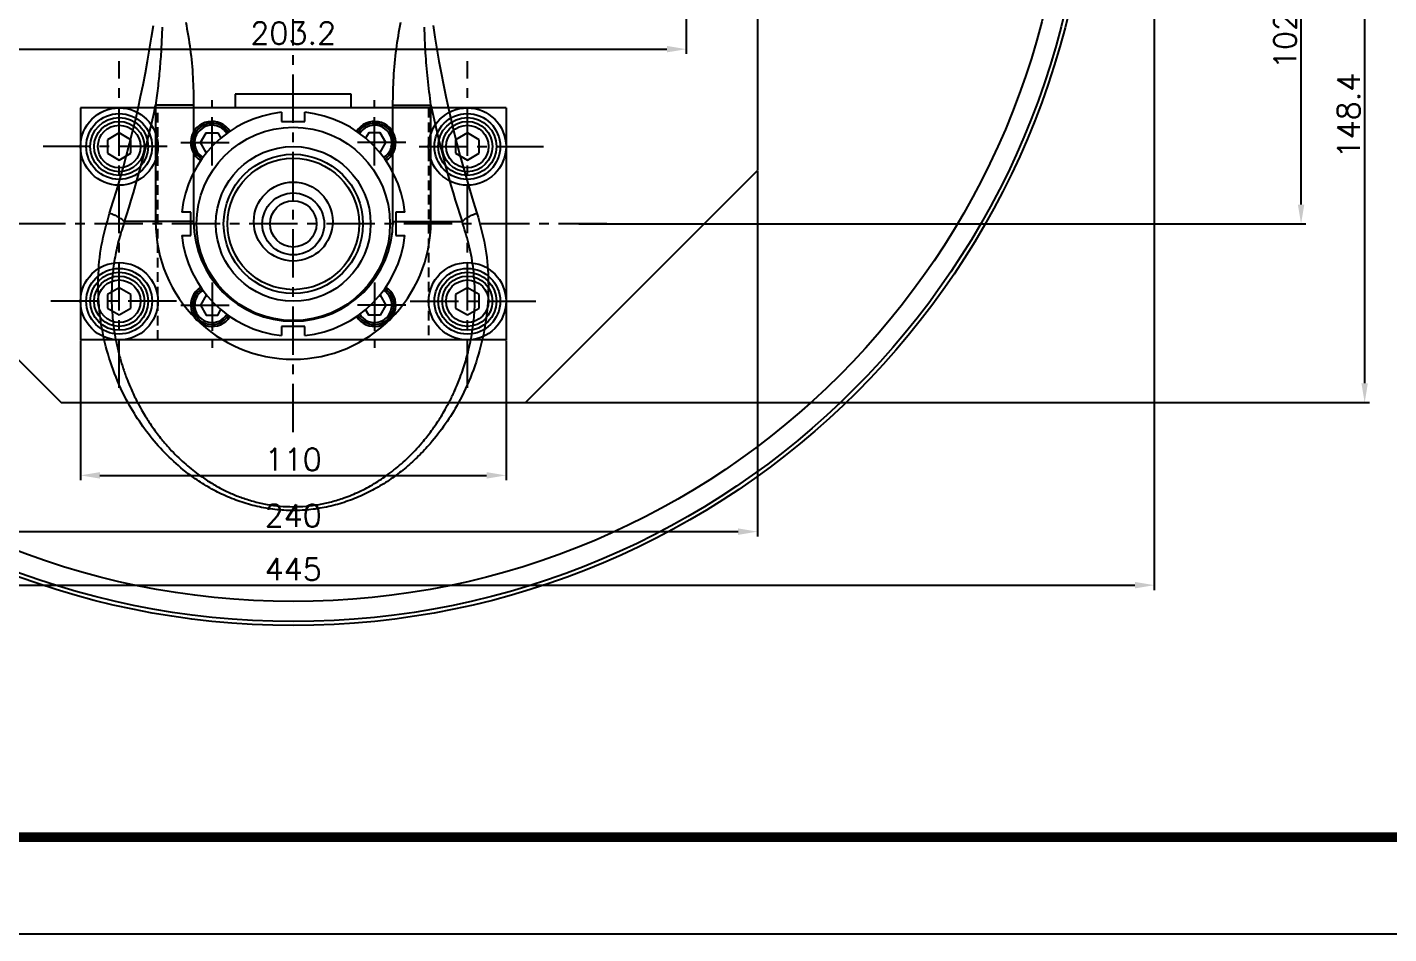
# Model space of a CAD drawing. Extents: x 0 to 2303, y 0 to 1485.
# Drawn here: x 759.8 to 1111.8, y 0 to 234.3 of the extents above; entities that cross this region are included whole.
import ezdxf

# ---------------------------------------------------------------- set-up
doc = ezdxf.new("R2010")
doc.units = 0
doc.header["$LTSCALE"] = 10
doc.header["$MEASUREMENT"] = 0
doc.linetypes.add('CENTER', pattern=[2, 1.25, -0.25, 0.25, -0.25])
doc.linetypes.add('HIDDEN', pattern=[0.375, 0.25, -0.125])
doc.layers.get('0').update_dxf_attribs({"linetype": 'CONTINUOUS'})
doc.layers.get('DEFPOINTS').update_dxf_attribs({"linetype": 'CONTINUOUS'})
for name, color, linetype in [('CL', 1, 'CENTER'), ('CO', 3, 'CONTINUOUS'), ('CUPLA A SOLDAR', 5, 'CONTINUOUS'), ('FI', 1, 'CONTINUOUS'), ('OC', 1, 'HIDDEN')]:
    doc.layers.add(name, color=color, linetype=linetype)
doc.styles.add('ROMANS', font='ROMANS.SHX')
doc.dimstyles.new('2CON5', dxfattribs={"dimscale": 2.5, "dimtxt": 2.3, "dimasz": 2, "dimexe": 0.5, "dimexo": 0.0625, "dimgap": 0.5, "dimtad": 1, "dimdec": 4, "dimdsep": 46, "dimtxsty": 'ROMANS', "dimcen": -2, "dimclrt": 7, "dimadec": 0, "dimazin": 0, "dimtfac": 0.869565, "dimtdec": 4, "dimtmove": 0, "dimatfit": 3, "dimfxl": 1, "dimtolj": 1, "dimarcsym": 0})

# ---------------------------------------------------------------- blocks, each defined once
blk = doc.blocks.new('A1G')
blk.add_lwpolyline([(0, 0), (841, 0), (841, 594), (0, 594)], close=True)
at = {"const_width": 1}
blk.add_lwpolyline([(25, 10), (831, 10), (831, 584), (25, 584)], close=True, dxfattribs=at)
blk = doc.blocks.new('*D29')
at = {"layer": 'CO', "color": 0, "lineweight": -2}
for p, q in [((708.6, 197.14), (708.6, 102.7)), ((948.6, 197.14), (948.6, 102.7)), ((713.6, 103.95), (943.6, 103.95))]:
    blk.add_line(p, q, dxfattribs=at)
at = {"layer": 'CO', "color": 0}
for points in [[(713.6, 104.78), (713.6, 103.12), (708.6, 103.95)], [(943.6, 104.78), (943.6, 103.12), (948.6, 103.95)]]:
    blk.add_solid(points, dxfattribs=at)
at = {"layer": 'DEFPOINTS', "color": 0}
for p in [(708.6, 197.3), (948.6, 197.3), (948.6, 103.95)]:
    blk.add_point(p, dxfattribs=at)
at = {"layer": 'CO', "color": 7, "insert": (828.6, 108.07), "char_height": 5.75, "attachment_point": 5, "style": 'ROMANS'}
blk.add_mtext('\\A1;240', dxfattribs=at)
blk = doc.blocks.new('*D30')
at = {"layer": 'CO', "color": 0, "lineweight": -2}
for p, q in [((773.6, 153.34), (773.6, 117.24)), ((883.6, 153.34), (883.6, 117.24)), ((778.6, 118.49), (878.6, 118.49))]:
    blk.add_line(p, q, dxfattribs=at)
at = {"layer": 'CO', "color": 0}
for points in [[(778.6, 119.33), (778.6, 117.66), (773.6, 118.49)], [(878.6, 119.33), (878.6, 117.66), (883.6, 118.49)]]:
    blk.add_solid(points, dxfattribs=at)
at = {"layer": 'DEFPOINTS', "color": 0}
for p in [(773.6, 153.5), (883.6, 153.5), (883.6, 118.49)]:
    blk.add_point(p, dxfattribs=at)
at = {"layer": 'CO', "color": 7, "insert": (828.6, 122.62), "char_height": 5.75, "attachment_point": 5, "style": 'ROMANS'}
blk.add_mtext('\\A1;110', dxfattribs=at)
blk = doc.blocks.new('*D31')
at = {"layer": 'CO', "color": 0, "lineweight": -2}
for p, q in [((1076.67, 285.7), (1090.39, 285.7)), ((1089.14, 188.5), (1089.14, 280.7)), ((902.44, 183.5), (1090.39, 183.5))]:
    blk.add_line(p, q, dxfattribs=at)
at = {"layer": 'CO', "color": 0}
for points in [[(1088.31, 280.7), (1089.97, 280.7), (1089.14, 285.7)], [(1088.31, 188.5), (1089.97, 188.5), (1089.14, 183.5)]]:
    blk.add_solid(points, dxfattribs=at)
at = {"layer": 'DEFPOINTS', "color": 0}
for p in [(1076.51, 285.7), (1089.14, 285.7), (902.29, 183.5)]:
    blk.add_point(p, dxfattribs=at)
at = {"layer": 'CO', "color": 7, "insert": (1085.01, 234.6), "char_height": 5.75, "attachment_point": 5, "rotation": 90, "style": 'ROMANS'}
blk.add_mtext('\\A1;102.2', dxfattribs=at)
blk = doc.blocks.new('*D33')
at = {"layer": 'CO', "color": 0, "lineweight": -2}
for p, q in [((1076.67, 285.7), (1106.83, 285.7)), ((1105.58, 280.7), (1105.58, 142.3)), ((888.76, 137.3), (1106.83, 137.3))]:
    blk.add_line(p, q, dxfattribs=at)
at = {"layer": 'CO', "color": 0}
for points in [[(1104.74, 280.7), (1106.41, 280.7), (1105.58, 285.7)], [(1104.74, 142.3), (1106.41, 142.3), (1105.58, 137.3)]]:
    blk.add_solid(points, dxfattribs=at)
at = {"layer": 'DEFPOINTS', "color": 0}
for p in [(1076.51, 285.7), (888.6, 137.3), (1105.58, 137.3)]:
    blk.add_point(p, dxfattribs=at)
at = {"layer": 'CO', "color": 7, "insert": (1101.45, 211.5), "char_height": 5.75, "attachment_point": 5, "rotation": 90, "style": 'ROMANS'}
blk.add_mtext('\\A1;148.4', dxfattribs=at)
blk = doc.blocks.new('*D35')
at = {"layer": 'CO', "color": 0, "lineweight": -2}
for p, q in [((727, 262.47), (727, 227.42)), ((930.2, 262.47), (930.2, 227.42)), ((732, 228.67), (925.2, 228.67))]:
    blk.add_line(p, q, dxfattribs=at)
at = {"layer": 'CO', "color": 0}
for points in [[(732, 229.51), (732, 227.84), (727, 228.67)], [(925.2, 229.51), (925.2, 227.84), (930.2, 228.67)]]:
    blk.add_solid(points, dxfattribs=at)
at = {"layer": 'DEFPOINTS', "color": 0}
for p in [(727, 262.63), (930.2, 262.63), (930.2, 228.67)]:
    blk.add_point(p, dxfattribs=at)
at = {"layer": 'CO', "color": 7, "insert": (828.6, 232.8), "char_height": 5.75, "attachment_point": 5, "style": 'ROMANS'}
blk.add_mtext('\\A1;203.2', dxfattribs=at)
blk = doc.blocks.new('*D58')
at = {"layer": 'CO', "color": 0, "lineweight": -2}
for p, q in [((606, 285.54), (606, 88.86)), ((1051.2, 285.54), (1051.2, 88.86)), ((611, 90.11), (1046.2, 90.11))]:
    blk.add_line(p, q, dxfattribs=at)
at = {"layer": 'CO', "color": 0}
for points in [[(611, 90.95), (611, 89.28), (606, 90.11)], [(1046.2, 90.95), (1046.2, 89.28), (1051.2, 90.11)]]:
    blk.add_solid(points, dxfattribs=at)
at = {"layer": 'DEFPOINTS', "color": 0}
for p in [(606, 285.7), (1051.2, 285.7), (1051.2, 90.11)]:
    blk.add_point(p, dxfattribs=at)
at = {"layer": 'CO', "color": 7, "insert": (828.6, 94.24), "char_height": 5.75, "attachment_point": 5, "style": 'ROMANS'}
blk.add_mtext('\\A1;445', dxfattribs=at)

msp = doc.modelspace()

# ---------------------------------------------------------------- linework, layer by layer
for p, q in [((948.6026, 270.67156), (948.6026, 197.29894)), ((843.6026, 216.99893), (813.6026, 216.99893)), ((813.6026, 216.99893), (813.6026, 213.49893)), ((843.6026, 213.49893), (843.6026, 216.99893)), ((883.6026, 213.49893), (773.6026, 213.49893)), ((773.6026, 213.49893), (773.6026, 153.49894)), ((883.6026, 213.49893), (883.6026, 153.49894)), ((783.6026, 206.99893), (780.57151, 205.24894)), ((780.57151, 205.24894), (780.57151, 201.74894)), ((786.63369, 205.24893), (783.6026, 206.99893)), ((786.63369, 201.74893), (786.63369, 205.24893)), ((873.6026, 206.99893), (870.57151, 205.24894)), ((870.57151, 205.24894), (870.57151, 201.74894)), ((876.63369, 205.24893), (873.6026, 206.99893)), ((876.63369, 201.74893), (876.63369, 205.24893)), ((780.57151, 201.74894), (783.6026, 199.99893)), ((783.6026, 199.99893), (786.63369, 201.74893)), ((870.57151, 201.74894), (873.6026, 199.99893)), ((873.6026, 199.99893), (876.63369, 201.74893)), ((708.6026, 197.29894), (768.6026, 137.29894)), ((888.6026, 137.29894), (948.6026, 197.29894)), ((783.6026, 166.99893), (780.57151, 165.24894)), ((786.63369, 165.24893), (783.6026, 166.99893)), ((873.6026, 166.99893), (870.57151, 165.24894)), ((876.63369, 165.24893), (873.6026, 166.99893)), ((780.57151, 165.24894), (780.57151, 161.74894)), ((786.63369, 161.74893), (786.63369, 165.24893)), ((870.57151, 165.24894), (870.57151, 161.74894)), ((876.63369, 161.74893), (876.63369, 165.24893)), ((780.57151, 161.74894), (783.6026, 159.99893)), ((783.6026, 159.99893), (786.63369, 161.74893)), ((870.57151, 161.74894), (873.6026, 159.99893)), ((873.6026, 159.99893), (876.63369, 161.74893)), ((883.6026, 153.49894), (773.6026, 153.49894)), ((768.6026, 137.29894), (888.6026, 137.29894))]:
    msp.add_line(p, q)
at = {"flags": 128}
for points in [[(831.6026, 209.99893), (831.6026, 211.99831), (831.6026, 212.34334)], [(802.1026, 186.49893), (800.10323, 186.49893), (799.75819, 186.49893)], [(857.44701, 186.49894), (855.53011, 186.49894), (855.1026, 186.49893)], [(831.6026, 154.65452), (831.6026, 156.57142), (831.6026, 156.99893)]]:
    msp.add_lwpolyline(points, dxfattribs=at)
for points in [[(806.22463, 201.94416), (806.1276, 201.94416), (804.6526, 204.49894), (806.1276, 207.05371), (809.0776, 207.05371), (809.8872, 205.65145)], [(850.98057, 201.94416), (851.0776, 201.94416), (852.5526, 204.49894), (851.0776, 207.05371), (848.1276, 207.05371), (847.318, 205.65145)], [(806.22463, 165.05371), (806.1276, 165.05371), (804.6526, 162.49894), (806.1276, 159.94416), (809.0776, 159.94416), (809.8872, 161.34643)], [(850.98057, 165.05371), (851.0776, 165.05371), (852.5526, 162.49894), (851.0776, 159.94416), (848.1276, 159.94416), (847.318, 161.34643)]]:
    msp.add_lwpolyline(points)
for centre, radius in [((783.6026, 203.49894), 10), ((783.6026, 203.49894), 8.5), ((873.6026, 203.49894), 10), ((873.6026, 203.49894), 8.5), ((783.6026, 203.49894), 6.5), ((828.6026, 183.49894), 25), ((873.6026, 203.49894), 6.5), ((828.6026, 183.49894), 20), ((828.6026, 183.49894), 18), ((828.6026, 183.49894), 17), ((828.6026, 183.49894), 8), ((828.6026, 183.49894), 6), ((783.6026, 163.49894), 10), ((873.6026, 163.49894), 10), ((783.6026, 163.49894), 8.5), ((783.6026, 163.49894), 6.5), ((873.6026, 163.49894), 8.5), ((873.6026, 163.49894), 6.5)]:
    msp.add_circle(centre, radius)
for centre, radius, start, end in [((828.6026, 183.49894), 29, 95.9377724, 174.0622275), ((828.6026, 183.49894), 29, 5.9377724, 84.0622275), ((807.6026, 204.49894), 5.5, 32.4024731, 237.5975269), ((807.6026, 204.49894), 5, 32.1597453, 237.8402547), ((849.6026, 204.49894), 5.5, 302.4024731, 147.5975269), ((849.6026, 204.49894), 5, 302.1597453, 147.8402547), ((828.6026, 183.49894), 29, 185.9377724, 264.0622275), ((828.6026, 183.49894), 29, 275.9377724, 354.0622275), ((807.6026, 162.49894), 5.5, 122.4024731, 327.5975269), ((807.6026, 162.49894), 5, 122.1597453, 327.8402547), ((849.6026, 162.49894), 5.5, 212.4024731, 57.5975269), ((849.6026, 162.49894), 5, 212.1597453, 57.8402547)]:
    msp.add_arc(centre, radius, start, end)
at = {"color": 1}
for centre, start, end in [((807.6026, 204.49894), 31.7526733, 238.2473267), ((849.6026, 204.49894), 301.7526733, 148.2473267), ((807.6026, 162.49894), 121.7526733, 328.2473267), ((849.6026, 162.49894), 211.7526733, 58.2473267)]:
    msp.add_arc(centre, 4.5, start, end, dxfattribs=at)
for points, knots in [([(825.6026, 212.34335), (825.6026, 212.22834), (825.6026, 211.44694), (825.6026, 210.66542), (825.6026, 209.99894)], [0, 0, 0, 0, 0.147193662, 1, 1, 1, 1]), ([(825.6026, 209.99894), (825.84878, 209.99894), (827.8458, 209.99892), (829.84758, 209.99892), (831.6026, 209.99893)], [0, 0, 0, 0, 0.1232746096, 1, 1, 1, 1]), ([(802.1026, 180.49894), (802.1026, 182.25395), (802.1026, 184.25574), (802.1026, 186.25275), (802.1026, 186.49893)], [0, 0, 0, 0, 0.876724962, 1, 1, 1, 1]), ([(855.1026, 186.49893), (855.1026, 186.25275), (855.1026, 184.25574), (855.1026, 182.25396), (855.1026, 180.49894)], [0, 0, 0, 0, 0.123275038, 1, 1, 1, 1]), ([(799.75819, 180.49894), (799.8732, 180.49894), (800.65459, 180.49894), (801.43611, 180.49894), (802.1026, 180.49894)], [0, 0, 0, 0, 0.147190746, 1, 1, 1, 1]), ([(855.1026, 180.49894), (855.2451, 180.49894), (856.02666, 180.49894), (856.80807, 180.49894), (857.44701, 180.49894)], [0, 0, 0, 0, 0.182334585, 1, 1, 1, 1]), ([(831.6026, 156.99893), (829.84758, 156.99893), (827.8458, 156.99892), (825.84878, 156.99894), (825.6026, 156.99894)], [0, 0, 0, 0, 0.87672541, 1, 1, 1, 1]), ([(825.6026, 156.99894), (825.6026, 156.85644), (825.6026, 156.07488), (825.6026, 155.29347), (825.6026, 154.65453)], [0, 0, 0, 0, 0.182335569, 1, 1, 1, 1])]:
    msp.add_open_spline(points, degree=3, knots=knots)
at = {"layer": 'CL'}
for p, q in [((828.6026, 129.63514), (828.6026, 535.03005)), ((783.6026, 141.10947), (783.6026, 225.5578)), ((873.6026, 141.10947), (873.6026, 225.5578)), ((807.6026, 198.61), (807.6026, 215.51576)), ((849.6026, 198.61), (849.6026, 215.51576)), ((799.50652, 204.49894), (814.01629, 204.49894)), ((857.69868, 204.49894), (843.18891, 204.49894)), ((796.03578, 203.49894), (763.91369, 203.49894)), ((861.16942, 203.49894), (893.29151, 203.49894)), ((909.68842, 183.49894), (754.91888, 183.49894)), ((807.6026, 168.38788), (807.6026, 151.48212)), ((849.6026, 168.38788), (849.6026, 151.48212)), ((798.3848, 163.49894), (764.07441, 163.49894)), ((799.50652, 162.49894), (814.01629, 162.49894)), ((857.69868, 162.49894), (843.18891, 162.49894)), ((858.8204, 163.49894), (893.13079, 163.49894))]:
    msp.add_line(p, q, dxfattribs=at)
at = {"layer": 'CUPLA A SOLDAR'}
for p, q in [((793.01958, 214.18152), (793.01958, 184.09894)), ((802.84941, 214.18152), (802.84941, 184.09894)), ((854.35579, 184.09894), (854.35579, 214.18152)), ((864.18562, 184.09894), (864.18562, 214.18152)), ((793.01958, 184.09894), (784.97185, 184.09894)), ((802.84941, 184.09894), (793.01958, 184.09894)), ((854.35579, 184.09894), (864.18562, 184.09894)), ((864.18562, 184.09894), (872.23335, 184.09894))]:
    msp.add_line(p, q, dxfattribs=at)
for centre, radius in [((828.6026, 285.69894), 206), ((828.6026, 285.69894), 205), ((828.6026, 285.69894), 199.8), ((828.6026, 184.09894), 10.2)]:
    msp.add_circle(centre, radius, dxfattribs=at)
for centre, radius, start, end in [((495.1384, 278.66196), 300.51685, 342.102308, 351.6130726), ((1162.06679, 278.66196), 300.51685, 188.3869274, 197.897692), ((504.0384, 275.3724), 295.38863, 342.0013562, 348.0443911), ((1153.1668, 275.3724), 295.38863, 191.9556089, 197.9986438), ((828.6026, 184.09894), 35.58302, 180, 0), ((828.6026, 184.09894), 25.7532, 180, 0)]:
    msp.add_arc(centre, radius, start, end, dxfattribs=at)
for points, knots in [([(794.69427, 234.33828), (794.63472, 232.64853), (794.51541, 229.26338), (794.14253, 224.20776), (793.66122, 219.17378), (793.23318, 215.84339), (793.01958, 214.18152)], [0, 0, 0, 0, 0.249764916, 0.500367832, 0.750683032, 1, 1, 1, 1]), ([(800.80715, 235.61696), (801.22432, 233.31408), (802.07603, 228.61246), (802.71845, 221.44176), (802.8059, 216.59325), (802.84941, 214.18152)], [0, 0, 0, 0, 0.325464332, 0.66447587, 1, 1, 1, 1]), ([(854.35579, 214.18152), (854.39927, 216.59043), (854.48672, 221.43637), (855.12822, 228.60715), (855.98043, 233.31155), (856.39805, 235.61696)], [0, 0, 0, 0, 0.335132685, 0.674179334, 1, 1, 1, 1]), ([(864.18562, 214.18152), (863.89874, 216.47412), (863.33525, 220.9772), (862.76734, 227.70254), (862.59583, 232.14101), (862.51093, 234.33828)], [0, 0, 0, 0, 0.343706229, 0.675101861, 1, 1, 1, 1]), ([(802.84941, 214.18152), (801.88893, 214.18152), (799.96797, 214.18152), (797.26175, 214.18152), (794.83555, 214.18152), (793.6249, 214.18152), (793.01958, 214.18152)], [0, 0, 0, 0, 0.250000103, 0.500000446, 0.750000464, 1, 1, 1, 1]), ([(854.35579, 214.18152), (855.31627, 214.18152), (857.23723, 214.18152), (859.94345, 214.18152), (862.36965, 214.18152), (863.5803, 214.18152), (864.18562, 214.18152)], [0, 0, 0, 0, 0.250000103, 0.500000446, 0.750000464, 1, 1, 1, 1]), ([(876.09292, 186.30763), (876.86334, 183.55161), (878.40672, 178.03039), (879.18413, 169.54815), (878.89799, 161.10431), (877.46974, 152.79317), (874.9724, 144.74971), (871.7268, 137.71733), (868.00683, 131.69885), (864.50915, 127.17795), (861.05844, 123.48189), (857.8407, 120.54071), (854.34439, 117.83754), (850.58816, 115.41845), (846.56668, 113.32787), (842.29145, 111.6164), (837.81798, 110.34596), (833.19863, 109.56963), (828.52951, 109.31629), (823.8545, 109.58435), (819.23707, 110.38183), (814.7842, 111.66255), (810.53589, 113.37671), (806.52739, 115.47027), (802.14731, 118.30261), (797.59316, 122.0074), (793.07701, 126.67082), (789.16186, 131.75283), (785.45747, 137.76718), (782.21651, 144.78831), (779.73309, 152.81458), (778.30595, 161.10697), (778.02284, 169.54774), (778.7961, 178.02809), (780.34167, 183.55298), (781.11227, 186.30763)], [0, 0, 0, 0, 0.0416004905, 0.0833394294, 0.1250367805, 0.1667311137, 0.2086188769, 0.2502817943, 0.28151107, 0.3128699426, 0.3337630868, 0.3547226211, 0.3753575498, 0.3964042987, 0.4172608411, 0.4379320701, 0.4591017599, 0.4797602229, 0.5002534777, 0.5209843638, 0.5417286514, 0.5626165563, 0.5832839135, 0.604123439, 0.6250667754, 0.6563202041, 0.687504397, 0.7187425036, 0.7500502281, 0.7916045405, 0.8333287714, 0.8750003555, 0.916601232, 0.9584182578, 1, 1, 1, 1]), ([(781.11227, 186.30763), (781.50373, 186.15961), (782.28664, 185.86356), (783.34687, 185.31605), (784.28138, 184.72203), (784.74169, 184.30664), (784.97185, 184.09894)], [0, 0, 0, 0, 0.24999953, 0.499999301, 0.749999503, 1, 1, 1, 1]), ([(784.97185, 184.09894), (784.47901, 182.62843), (783.46914, 179.61519), (782.4592, 174.97649), (781.8138, 170.25721), (781.56005, 165.45281), (781.68394, 161.30251), (782.02213, 157.76368), (782.43791, 154.87716), (783.02618, 151.87053), (783.76472, 148.92343), (784.65958, 145.98502), (785.61623, 143.33123), (786.78802, 140.50429), (788.01051, 137.93804), (789.29845, 135.56129), (790.33589, 133.81357), (791.37936, 132.17345), (792.47994, 130.5658), (793.70009, 128.92176), (795.08019, 127.19316), (796.66132, 125.37854), (798.48866, 123.48519), (800.31948, 121.76677), (802.13561, 120.21949), (804.26159, 118.57424), (806.73975, 116.88393), (809.60994, 115.22051), (812.4801, 113.82565), (815.46396, 112.63641), (818.56905, 111.67253), (821.846, 110.94513), (825.17214, 110.50243), (828.54921, 110.35078), (831.92653, 110.49332), (835.25285, 110.92669), (838.53034, 111.64446), (842.04952, 112.7263), (845.77096, 114.26478), (849.60227, 116.32006), (852.68788, 118.37593), (855.15366, 120.28309), (857.04613, 121.90657), (858.85294, 123.62025), (860.59041, 125.4338), (862.10664, 127.17542), (863.4685, 128.87698), (864.69568, 130.52633), (865.82421, 132.1699), (866.89006, 133.84391), (867.92313, 135.58852), (869.07791, 137.72031), (870.14902, 139.93004), (871.05149, 142.01601), (871.81915, 143.96628), (872.52342, 145.95436), (873.19868, 148.11657), (873.83141, 150.44051), (874.40259, 152.94947), (874.87452, 155.56654), (875.21699, 158.09476), (875.55924, 161.79079), (875.65907, 166.585), (875.15459, 172.58968), (874.09403, 178.42413), (872.84162, 182.24379), (872.23335, 184.09894)], [0, 0, 0, 0, 0.023796203, 0.048760913, 0.073375526, 0.097858305, 0.12390187, 0.138418335, 0.153686276, 0.169728215, 0.1865674, 0.201421868, 0.217965202, 0.230794965, 0.249328241, 0.262313488, 0.272842112, 0.280852492, 0.292394799, 0.302889526, 0.312311352, 0.326253218, 0.339521876, 0.352098747, 0.363966942, 0.375111357, 0.391917003, 0.407942047, 0.423181927, 0.437638115, 0.453468768, 0.468766614, 0.484283385, 0.499769043, 0.515248004, 0.530760215, 0.546047898, 0.561857347, 0.582367753, 0.60315355, 0.624494215, 0.636602062, 0.649314653, 0.661696679, 0.674033393, 0.687324162, 0.696854881, 0.707389665, 0.718904298, 0.727592043, 0.738088906, 0.750350002, 0.765304136, 0.776397038, 0.785907357, 0.7981463, 0.809478671, 0.821476989, 0.835987684, 0.849914853, 0.863273323, 0.876077248, 0.908217254, 0.938307865, 0.970037131, 1, 1, 1, 1]), ([(872.23335, 184.09894), (872.46351, 184.30664), (872.92382, 184.72203), (873.85833, 185.31605), (874.91856, 185.86356), (875.70147, 186.15961), (876.09292, 186.30763)], [0, 0, 0, 0, 0.250000497, 0.500000699, 0.75000047, 1, 1, 1, 1])]:
    msp.add_open_spline(points, degree=3, knots=knots, dxfattribs=at)
at = {"layer": 'FI'}
for centre, radius in [((783.6026, 203.49894), 7.5), ((783.6026, 203.49894), 5.5), ((873.6026, 203.49894), 7.5), ((873.6026, 203.49894), 5.5), ((783.6026, 163.49894), 7.5), ((783.6026, 163.49894), 5.5), ((873.6026, 163.49894), 7.5), ((873.6026, 163.49894), 5.5)]:
    msp.add_circle(centre, radius, dxfattribs=at)
at = {"layer": 'OC'}
for p, q in [((793.6026, 153.49894), (793.6026, 213.49893)), ((863.6026, 213.49893), (863.6026, 153.49894))]:
    msp.add_line(p, q, dxfattribs=at)

# ---------------------------------------------------------------- block references
at = {"xscale": 2.5, "yscale": 2.5, "zscale": 2.5}
msp.add_blockref('A1G', (0, 0), dxfattribs=at)

# ---------------------------------------------------------------- dimensions: what is measured, and where the dimension line sits
at = {"layer": 'CO'}
dim = msp.add_linear_dim(base=(1051.2026, 90.11378), p1=(606.0026, 285.69894), p2=(1051.2026, 285.69894), dimstyle='2CON5', override={"dimdec": 0}, dxfattribs=at)
dim.commit()
dim.dimension.update_dxf_attribs({"geometry": '*D58', "text_midpoint": (828.6026, 94.23878)})
for base, p1, p2, picture, middle in [((1105.57679, 137.29894), (1076.51431, 285.69894), (888.6026, 137.29894), '*D33', (1101.45179, 211.49894)), ((1089.13994, 285.69894), (902.28632, 183.49894), (1076.51431, 285.69894), '*D31', (1085.01494, 234.59894))]:
    dim = msp.add_linear_dim(base=base, p1=p1, p2=p2, angle=90, dimstyle='2CON5', dxfattribs=at)
    dim.commit()
    dim.dimension.update_dxf_attribs({"geometry": picture, "text_midpoint": middle})
for base, p1, p2, picture, middle in [((930.2026, 228.6747), (727.0026, 262.62669), (930.2026, 262.62669), '*D35', (828.6026, 232.7997)), ((948.6026, 103.94895), (708.6026, 197.29894), (948.6026, 197.29894), '*D29', (828.6026, 108.07395)), ((883.6026, 118.49217), (773.6026, 153.49894), (883.6026, 153.49894), '*D30', (828.6026, 122.61717))]:
    dim = msp.add_linear_dim(base=base, p1=p1, p2=p2, dimstyle='2CON5', dxfattribs=at)
    dim.commit()
    dim.dimension.update_dxf_attribs({"geometry": picture, "text_midpoint": middle})

doc.saveas('drawing.dxf')
